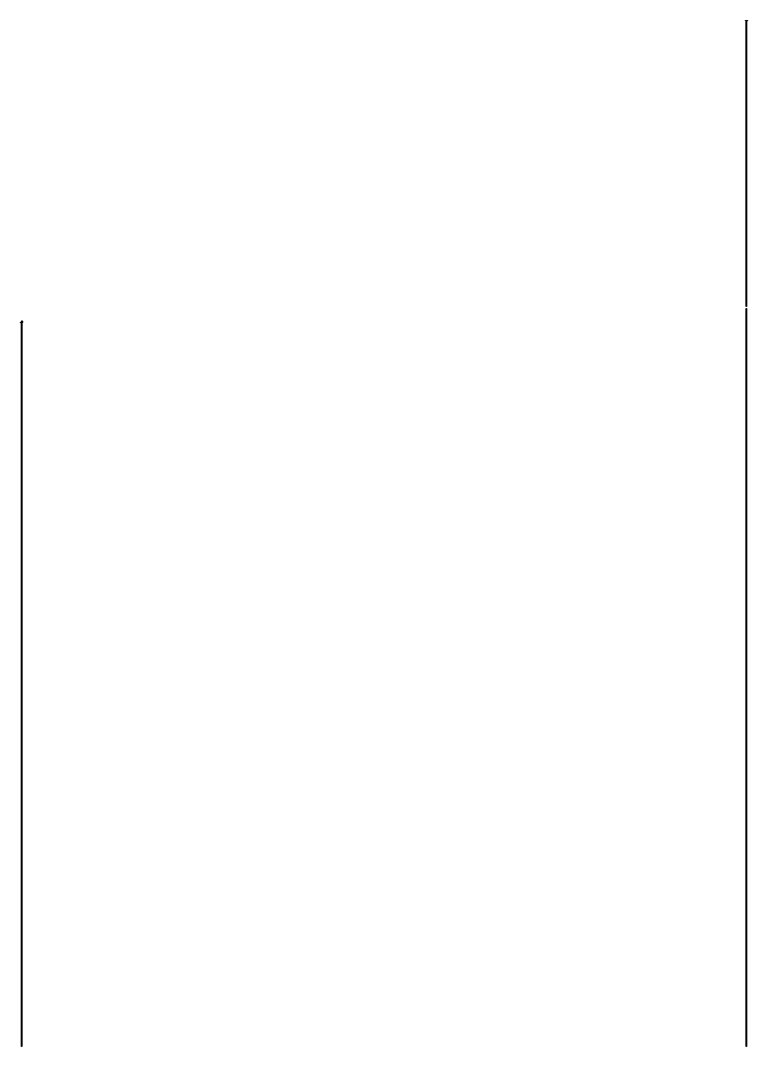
# Model space of a CAD drawing. Header units: millimetres. Extents: x -13.2 to 22, y -25.1 to 24.6.
import ezdxf

# ---------------------------------------------------------------- set-up
doc = ezdxf.new("R2010")
doc.units = ezdxf.units.MM

msp = doc.modelspace()

# ---------------------------------------------------------------- linework, layer by layer
for points in [[(21.943, 10.7), (21.943, 24.539962), (21.903, 24.539962), (21.903, 24.559962), (22.003, 24.559962), (22.003, 24.539962), (21.963, 24.539962), (21.963, 10.7)], [(21.943, -25.15), (21.943, 10.6), (21.963, 10.6), (21.963, -25.15)], [(-13.136502, 9.944237), (-13.136502, 9.96383), (-13.156005, 9.96383), (-13.156005, 9.98383), (-13.136502, 9.98383), (-13.136502, 10.003424), (-13.116502, 10.003424), (-13.116502, 9.98383), (-13.097, 9.98383), (-13.097, 9.96383), (-13.116502, 9.96383), (-13.116502, 9.944237)], [(-13.197, 9.91355), (-13.197, 9.93355), (-13.097, 9.93355), (-13.097, 9.91355)], [(-13.157, -25.15), (-13.157, 9.902863), (-13.137, 9.902863), (-13.137, -25.15)]]:
    msp.add_lwpolyline(points, close=True)

doc.saveas('drawing.dxf')
